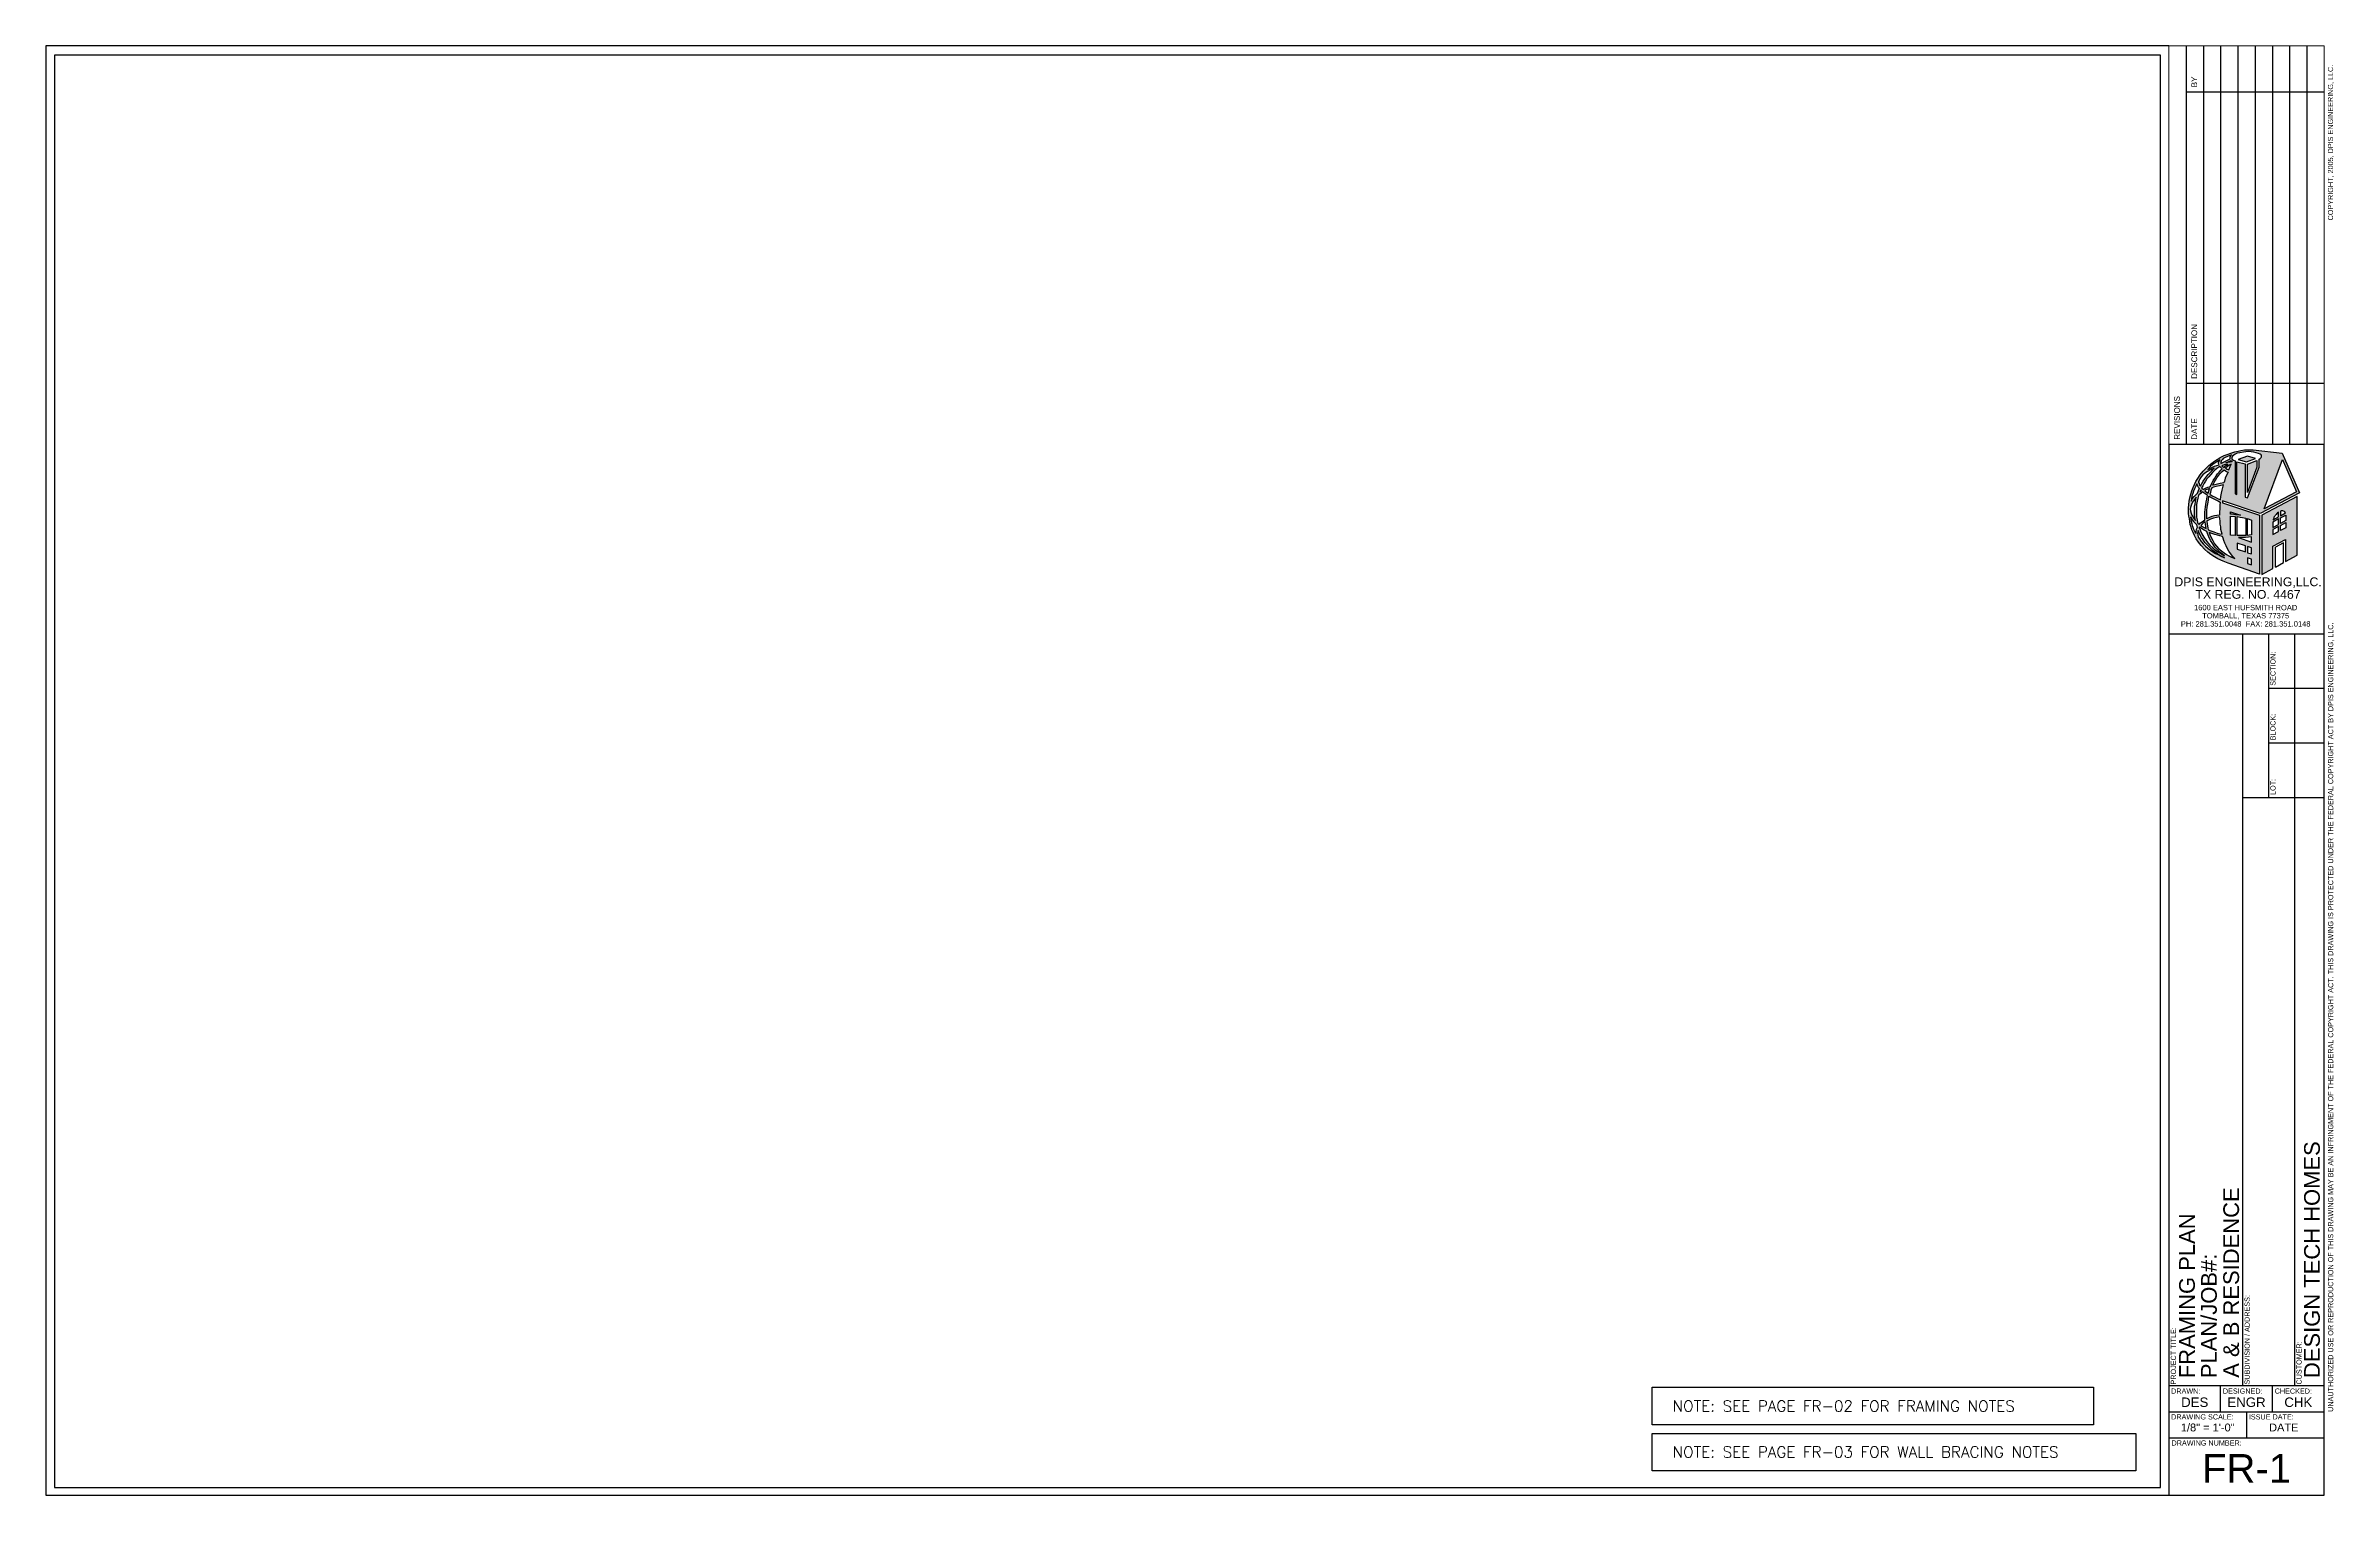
# Paper-space layout 'FR-1' of a CAD drawing. Header units: inches. Extents: x 0 to 16.6, y 0.1 to 10.6.
# The model-space entities are those that its viewports show. They can reach past a viewport. Long polylines and large blocks are cut down to what shows.
import ezdxf
from ezdxf.enums import TextEntityAlignment as Align

# ---------------------------------------------------------------- set-up
doc = ezdxf.new("R2010")
doc.units = ezdxf.units.IN
doc.header["$LTSCALE"] = 48
doc.header["$MEASUREMENT"] = 0
doc.linetypes.add('HIDDEN', pattern=[0.375, 0.25, -0.125])
doc.layers.get('Defpoints').update_dxf_attribs({"color": 251})
for name, color, linetype in [('Dim', 1, 'Continuous'), ('DPIS-ATTIC', 7, 'HIDDEN'), ('DPIS-BL', 9, 'Continuous'), ('DPIS-TEXT', 7, 'Continuous'), ('DPIS-TITLEBLOCK', 9, 'Continuous')]:
    doc.layers.add(name, color=color, linetype=linetype)
doc.styles.add('BORDERTXT', font='arial.ttf')
doc.styles.add('DPIS-BORDERTEXT', font='arial.ttf')
doc.styles.add('SIMPLEX', font='simplex.shx', dxfattribs={"oblique": 15, "height": 4})

# ---------------------------------------------------------------- blocks, each defined once
blk = doc.blocks.new('A$C7392161A')
at = {"layer": 'DPIS-TEXT'}
for points in [[(0, 0.604), (3.196, 0.604), (3.196, 0.333), (0, 0.333)], [(0, 0.27), (3.503, 0.27), (3.503, 0), (0, 0)]]:
    blk.add_lwpolyline(points, close=True, dxfattribs=at)
at = {"layer": 'DPIS-TEXT', "style": 'SIMPLEX'}
for s, p in [('NOTE: SEE PAGE FR-02 FOR FRAMING NOTES', (0.149, 0.404)), ('NOTE: SEE PAGE FR-03 FOR WALL BRACING NOTES', (0.149, 0.071))]:
    blk.add_text(s, height=0.08041, dxfattribs=at).set_placement(p, align=Align.BOTTOM_LEFT)
blk = doc.blocks.new('A$C48014A83')
at = {"layer": 'DPIS-TITLEBLOCK'}
h = blk.add_hatch(color=9, dxfattribs=at)
h.paths.add_polyline_path([(16.036, 7.111), (16.322, 7.262), (16.196, 7.55), (15.987, 7.573), (15.959, 7.573), (15.924, 7.572), (15.898, 7.568), (15.878, 7.564), (15.854, 7.558), (15.824, 7.549), (15.797, 7.54), (15.775, 7.531), (15.746, 7.517), (15.725, 7.504), (15.705, 7.49), (15.686, 7.477), (15.665, 7.46), (15.644, 7.437), (15.625, 7.418), (15.603, 7.392), (15.586, 7.366), (15.572, 7.344), (15.561, 7.322), (15.552, 7.301), (15.541, 7.277), (15.534, 7.252), (15.527, 7.225), (15.522, 7.201), (15.52, 7.175), (15.519, 7.152), (15.518, 7.132), (15.519, 7.112), (15.52, 7.093), (15.524, 7.073), (15.527, 7.053), (15.53, 7.032), (15.536, 7.013), (15.543, 6.994), (15.551, 6.974), (15.562, 6.952), (15.573, 6.928), (15.59, 6.904), (15.609, 6.881), (15.637, 6.852), (15.657, 6.832), (15.679, 6.815), (15.706, 6.797), (15.73, 6.783), (15.768, 6.766), (15.804, 6.753), (16.032, 6.673), (16.032, 7.099), (15.763, 7.189), (15.763, 7.203)])
h.paths.add_polyline_path([(15.929, 7.23), (15.929, 7.472), (15.869, 7.487), (15.869, 7.249), (15.855, 7.254), (15.855, 7.493), (15.844, 7.499), (15.837, 7.504), (15.832, 7.506), (15.832, 7.514), (15.832, 7.521), (15.836, 7.528), (15.846, 7.534), (15.856, 7.541), (15.871, 7.548), (15.89, 7.552), (15.915, 7.556), (15.933, 7.559), (15.954, 7.56), (15.972, 7.558), (15.99, 7.555), (16.008, 7.552), (16.025, 7.547), (16.037, 7.542), (16.044, 7.536), (16.047, 7.53), (16.047, 7.523), (16.044, 7.517), (16.037, 7.511), (16.029, 7.506), (16.029, 7.447), (15.945, 7.225)], flags=16)
h.paths.add_polyline_path([(15.944, 7.265), (15.944, 7.47), (16.013, 7.496), (16.013, 7.447)], flags=0)
h.paths.add_polyline_path([(15.894, 7.1), (15.859, 7.103), (15.835, 7.106), (15.822, 7.106), (15.822, 7.124)], flags=16)
h.paths.add_polyline_path([(15.891, 7.085), (15.909, 7.083), (15.922, 7.08), (15.932, 7.077), (15.932, 6.952), (15.908, 6.952), (15.887, 6.952), (15.871, 6.952), (15.871, 7.089)], flags=16)
h.paths.add_polyline_path([(15.857, 7.09), (15.857, 6.953), (15.822, 6.955), (15.823, 7.092)], flags=16)
h.paths.add_polyline_path([(15.946, 7.075), (15.975, 7.064), (15.975, 6.957), (15.957, 6.955), (15.946, 6.953)], flags=16)
h.paths.add_polyline_path([(15.75, 7.211), (15.728, 7.221), (15.711, 7.229), (15.69, 7.24), (15.672, 7.251), (15.676, 7.264), (15.68, 7.28), (15.686, 7.298), (15.699, 7.302), (15.717, 7.307), (15.742, 7.313), (15.771, 7.32), (15.766, 7.301), (15.761, 7.28), (15.756, 7.258), (15.753, 7.235)], flags=16)
h.paths.add_polyline_path([(15.746, 7.195), (15.745, 7.173), (15.744, 7.147), (15.743, 7.121), (15.743, 7.1), (15.723, 7.098), (15.706, 7.095), (15.687, 7.089), (15.669, 7.082), (15.651, 7.073), (15.65, 7.093), (15.65, 7.112), (15.651, 7.133), (15.653, 7.157), (15.657, 7.181), (15.662, 7.208), (15.666, 7.237), (15.686, 7.225), (15.702, 7.217), (15.72, 7.208), (15.736, 7.2)], flags=16)
h.paths.add_polyline_path([(16.198, 7.502), (16.3, 7.268), (16.066, 7.146)], flags=16)
h.paths.add_polyline_path([(15.774, 7.333), (15.748, 7.33), (15.727, 7.325), (15.708, 7.32), (15.693, 7.316), (15.704, 7.338), (15.714, 7.354), (15.723, 7.37), (15.734, 7.386), (15.747, 7.402), (15.761, 7.416), (15.775, 7.429), (15.786, 7.421), (15.793, 7.417), (15.804, 7.411), (15.793, 7.389), (15.784, 7.367), (15.778, 7.347)], flags=16)
h.paths.add_polyline_path([(15.743, 7.087), (15.744, 7.076), (15.746, 7.056), (15.748, 7.034), (15.751, 7.015), (15.753, 6.996), (15.757, 6.979), (15.761, 6.962), (15.745, 6.964), (15.726, 6.97), (15.702, 6.978), (15.679, 6.985), (15.66, 6.993), (15.657, 7.009), (15.653, 7.034), (15.65, 7.058), (15.658, 7.062), (15.676, 7.07), (15.699, 7.078), (15.721, 7.082)], flags=16)
h.paths.add_polyline_path([(15.811, 7.428), (15.797, 7.434), (15.786, 7.439), (15.798, 7.45), (15.813, 7.462), (15.827, 7.468), (15.819, 7.452)], flags=16)
h.paths.add_polyline_path([(15.671, 7.293), (15.665, 7.276), (15.66, 7.259), (15.649, 7.266), (15.636, 7.276), (15.644, 7.282), (15.657, 7.287)], flags=16)
h.paths.add_polyline_path([(15.677, 7.309), (15.669, 7.306), (15.657, 7.302), (15.645, 7.297), (15.635, 7.292), (15.624, 7.286), (15.613, 7.297), (15.621, 7.313), (15.631, 7.331), (15.64, 7.346), (15.651, 7.362), (15.664, 7.378), (15.677, 7.393), (15.692, 7.409), (15.709, 7.426), (15.724, 7.437), (15.744, 7.453), (15.751, 7.445), (15.762, 7.435), (15.754, 7.427), (15.741, 7.412), (15.729, 7.398), (15.719, 7.384), (15.708, 7.368), (15.697, 7.35), (15.687, 7.331)], flags=16)
h.paths.add_polyline_path([(15.656, 7.243), (15.653, 7.232), (15.65, 7.216), (15.646, 7.196), (15.643, 7.178), (15.64, 7.159), (15.638, 7.14), (15.636, 7.121), (15.636, 7.104), (15.636, 7.085), (15.637, 7.066), (15.626, 7.059), (15.616, 7.051), (15.605, 7.043), (15.595, 7.032), (15.584, 7.043), (15.581, 7.065), (15.577, 7.086), (15.575, 7.109), (15.575, 7.131), (15.576, 7.157), (15.577, 7.176), (15.581, 7.2), (15.586, 7.223), (15.59, 7.241), (15.593, 7.247), (15.61, 7.259), (15.622, 7.268), (15.632, 7.26), (15.643, 7.252)], flags=16)
h.paths.add_polyline_path([(15.775, 7.445), (15.76, 7.458), (15.777, 7.464), (15.803, 7.468), (15.787, 7.456)], flags=16)
h.paths.add_polyline_path([(15.93, 6.938), (15.953, 6.94), (15.975, 6.942), (15.975, 6.905), (15.88, 6.938), (15.902, 6.937)], flags=16)
h.paths.add_polyline_path([(15.939, 7.487), (15.877, 7.503), (15.944, 7.528), (16.004, 7.511)], flags=0)
h.paths.add_polyline_path([(15.834, 7.486), (15.788, 7.478), (15.827, 7.496)], flags=16)
h.paths.add_polyline_path([(15.612, 7.278), (15.599, 7.269), (15.606, 7.284)], flags=16)
h.paths.add_polyline_path([(15.765, 6.946), (15.768, 6.934), (15.774, 6.917), (15.781, 6.898), (15.79, 6.878), (15.799, 6.861), (15.81, 6.84), (15.822, 6.821), (15.838, 6.801), (15.853, 6.786), (15.83, 6.795), (15.809, 6.805), (15.792, 6.814), (15.775, 6.826), (15.756, 6.841), (15.736, 6.859), (15.72, 6.876), (15.707, 6.893), (15.694, 6.915), (15.681, 6.937), (15.672, 6.959), (15.667, 6.975), (15.688, 6.967), (15.708, 6.96), (15.727, 6.954), (15.745, 6.949)], flags=16)
h.paths.add_polyline_path([(15.739, 7.465), (15.722, 7.46), (15.705, 7.454), (15.688, 7.446), (15.658, 7.431), (15.678, 7.452), (15.696, 7.468), (15.709, 7.477), (15.723, 7.487), (15.746, 7.5), (15.74, 7.491), (15.738, 7.486), (15.736, 7.48), (15.736, 7.474)], flags=16)
h.paths.add_polyline_path([(15.686, 7.422), (15.672, 7.407), (15.661, 7.394), (15.65, 7.381), (15.637, 7.364), (15.624, 7.345), (15.614, 7.329), (15.604, 7.309), (15.597, 7.318), (15.594, 7.329), (15.59, 7.337), (15.59, 7.344), (15.594, 7.352), (15.601, 7.364), (15.61, 7.378), (15.622, 7.392), (15.635, 7.404), (15.655, 7.417), (15.677, 7.428), (15.704, 7.44)], flags=16)
h.paths.add_polyline_path([(15.752, 7.474), (15.751, 7.479), (15.752, 7.484), (15.755, 7.491), (15.757, 7.496), (15.764, 7.503), (15.77, 7.509), (15.784, 7.518), (15.8, 7.524), (15.83, 7.537), (15.825, 7.531), (15.821, 7.526), (15.819, 7.521), (15.819, 7.515), (15.819, 7.508)], flags=16)
h.paths.add_polyline_path([(15.638, 7.051), (15.64, 7.033), (15.643, 7.017), (15.645, 7.002), (15.636, 7.007), (15.621, 7.016), (15.606, 7.023), (15.614, 7.033), (15.624, 7.042)], flags=16)
h.paths.add_polyline_path([(15.871, 6.897), (15.931, 6.878), (15.931, 6.834), (15.871, 6.854)], flags=16)
h.paths.add_polyline_path([(15.597, 7.294), (15.593, 7.285), (15.588, 7.272), (15.582, 7.258), (15.57, 7.247), (15.558, 7.234), (15.548, 7.22), (15.536, 7.202), (15.539, 7.219), (15.543, 7.237), (15.549, 7.256), (15.555, 7.273), (15.562, 7.291), (15.57, 7.309), (15.579, 7.326), (15.582, 7.318), (15.586, 7.309), (15.59, 7.301)], flags=16)
h.paths.add_polyline_path([(15.574, 7.229), (15.572, 7.217), (15.568, 7.199), (15.565, 7.18), (15.562, 7.164), (15.561, 7.149), (15.561, 7.127), (15.562, 7.104), (15.564, 7.081), (15.568, 7.062), (15.558, 7.072), (15.551, 7.084), (15.541, 7.099), (15.536, 7.113), (15.532, 7.13), (15.53, 7.142), (15.533, 7.156), (15.54, 7.177), (15.548, 7.193), (15.558, 7.211)], flags=16)
h.paths.add_polyline_path([(15.946, 6.873), (15.975, 6.863), (15.975, 6.819), (15.946, 6.827)], flags=16)
h.paths.add_polyline_path([(15.651, 6.982), (15.655, 6.966), (15.665, 6.943), (15.677, 6.916), (15.693, 6.892), (15.709, 6.868), (15.73, 6.846), (15.752, 6.826), (15.779, 6.806), (15.751, 6.822), (15.73, 6.835), (15.71, 6.849), (15.693, 6.864), (15.673, 6.882), (15.661, 6.896), (15.645, 6.916), (15.629, 6.94), (15.615, 6.964), (15.604, 6.985), (15.599, 7.001), (15.596, 7.005), (15.596, 7.011), (15.598, 7.013), (15.603, 7.01), (15.611, 7.004), (15.631, 6.992)], flags=16)
h.paths.add_polyline_path([(15.576, 7.031), (15.581, 7.01), (15.574, 6.997), (15.571, 6.981), (15.57, 6.966), (15.564, 6.981), (15.557, 6.997), (15.55, 7.017), (15.545, 7.036), (15.54, 7.054), (15.537, 7.069), (15.534, 7.087), (15.544, 7.066), (15.555, 7.053), (15.563, 7.043)], flags=16)
h.paths.add_polyline_path([(15.588, 6.989), (15.601, 6.96), (15.613, 6.938), (15.625, 6.92), (15.637, 6.902), (15.655, 6.882), (15.675, 6.862), (15.694, 6.843), (15.72, 6.825), (15.741, 6.811), (15.779, 6.791), (15.747, 6.805), (15.73, 6.815), (15.713, 6.823), (15.695, 6.833), (15.676, 6.846), (15.66, 6.858), (15.642, 6.874), (15.626, 6.89), (15.61, 6.91), (15.597, 6.928), (15.589, 6.941), (15.585, 6.957), (15.584, 6.969), (15.586, 6.98)], flags=16)
h.paths.add_polyline_path([(15.946, 6.791), (15.975, 6.781), (15.975, 6.739), (15.946, 6.749)], flags=16)
h.paths.add_polyline_path([(16.129, 6.714), (16.129, 6.875), (16.221, 6.924), (16.221, 6.765), (16.304, 6.81), (16.304, 7.235), (16.048, 7.1), (16.048, 6.67)])
h.paths.add_polyline_path([(16.129, 6.996), (16.17, 7.018), (16.17, 6.981), (16.129, 6.959)], flags=16)
h.paths.add_polyline_path([(16.129, 7.01), (16.129, 7.05), (16.17, 7.072), (16.17, 7.032)], flags=16)
h.paths.add_polyline_path([(16.13, 7.066), (16.135, 7.078), (16.137, 7.084), (16.142, 7.092), (16.146, 7.098), (16.153, 7.105), (16.157, 7.111), (16.163, 7.117), (16.17, 7.121), (16.17, 7.088)], flags=16)
h.paths.add_polyline_path([(16.184, 7.026), (16.223, 7.047), (16.223, 7.009), (16.184, 6.988)], flags=16)
h.paths.add_polyline_path([(16.184, 7.04), (16.184, 7.08), (16.223, 7.1), (16.223, 7.062)], flags=16)
h.paths.add_polyline_path([(16.184, 7.096), (16.184, 7.128), (16.185, 7.129), (16.189, 7.13), (16.193, 7.13), (16.197, 7.13), (16.202, 7.13), (16.207, 7.128), (16.213, 7.126), (16.216, 7.123), (16.221, 7.116)], flags=16)
at = {"layer": 'DPIS-BL'}
for p, q in [((16.1, 5.052), (16.1, 6.238)), ((15.75, 0.604), (15.75, 0.792)), ((16.125, 0.604), (16.125, 0.792)), ((15.937, 0.604), (15.937, 0.417))]:
    blk.add_line(p, q, dxfattribs=at)
for p in [(15.75, 0.604), (16.125, 0.604)]:
    blk.add_point(p, dxfattribs=at)
at = {"layer": 'DPIS-TITLEBLOCK', "color": 7}
blk.add_line((15.375, 7.614), (15.375, 0), dxfattribs=at)
at = {"layer": 'DPIS-TITLEBLOCK', "color": 9}
for p, q in [((15.644, 7.437), (15.665, 7.46)), ((15.665, 7.46), (15.686, 7.477)), ((15.696, 7.468), (15.678, 7.452)), ((15.686, 7.477), (15.705, 7.49)), ((15.709, 7.477), (15.696, 7.468)), ((15.705, 7.49), (15.725, 7.504)), ((15.705, 7.454), (15.722, 7.46)), ((15.723, 7.487), (15.709, 7.477)), ((15.722, 7.46), (15.739, 7.465)), ((15.746, 7.5), (15.723, 7.487)), ((15.725, 7.504), (15.746, 7.517)), ((15.736, 7.48), (15.738, 7.486)), ((15.736, 7.474), (15.736, 7.48)), ((15.739, 7.465), (15.736, 7.474)), ((15.738, 7.486), (15.74, 7.491)), ((15.74, 7.491), (15.746, 7.5)), ((15.746, 7.517), (15.775, 7.531)), ((15.752, 7.484), (15.751, 7.479)), ((15.751, 7.479), (15.752, 7.474)), ((15.752, 7.474), (15.819, 7.508)), ((15.755, 7.491), (15.752, 7.484)), ((15.757, 7.496), (15.755, 7.491)), ((15.764, 7.503), (15.757, 7.496)), ((15.777, 7.464), (15.76, 7.458)), ((15.76, 7.458), (15.775, 7.445)), ((15.77, 7.509), (15.764, 7.503)), ((15.784, 7.518), (15.77, 7.509)), ((15.775, 7.531), (15.797, 7.54)), ((15.803, 7.468), (15.777, 7.464)), ((15.8, 7.524), (15.784, 7.518)), ((15.787, 7.456), (15.803, 7.468)), ((15.788, 7.478), (15.827, 7.496)), ((15.834, 7.486), (15.788, 7.478)), ((15.797, 7.54), (15.824, 7.549)), ((15.813, 7.462), (15.798, 7.45)), ((15.83, 7.537), (15.8, 7.524)), ((15.827, 7.468), (15.813, 7.462)), ((15.819, 7.521), (15.821, 7.526)), ((15.819, 7.515), (15.819, 7.521)), ((15.819, 7.508), (15.819, 7.515)), ((15.819, 7.452), (15.827, 7.468)), ((15.821, 7.526), (15.825, 7.531)), ((15.824, 7.549), (15.854, 7.558)), ((15.825, 7.531), (15.83, 7.537)), ((15.827, 7.496), (15.834, 7.486)), ((15.836, 7.528), (15.832, 7.521)), ((15.832, 7.521), (15.832, 7.514)), ((15.832, 7.514), (15.832, 7.506)), ((15.832, 7.506), (15.837, 7.504)), ((15.846, 7.534), (15.836, 7.528)), ((15.837, 7.504), (15.844, 7.499)), ((15.844, 7.499), (15.855, 7.493)), ((15.856, 7.541), (15.846, 7.534)), ((15.854, 7.558), (15.878, 7.564)), ((15.855, 7.493), (15.855, 7.254)), ((15.871, 7.548), (15.856, 7.541)), ((15.869, 7.249), (15.869, 7.487)), ((15.869, 7.487), (15.929, 7.472)), ((15.89, 7.552), (15.871, 7.548)), ((15.944, 7.528), (15.877, 7.503)), ((15.877, 7.503), (15.939, 7.487)), ((15.878, 7.564), (15.898, 7.568)), ((15.915, 7.556), (15.89, 7.552)), ((15.898, 7.568), (15.924, 7.572)), ((15.933, 7.559), (15.915, 7.556)), ((15.924, 7.572), (15.959, 7.573)), ((15.929, 7.472), (15.929, 7.23)), ((15.954, 7.56), (15.933, 7.559)), ((15.939, 7.487), (16.004, 7.511)), ((16.004, 7.511), (15.944, 7.528)), ((15.944, 7.47), (16.013, 7.496)), ((15.944, 7.265), (15.944, 7.47)), ((15.972, 7.558), (15.954, 7.56)), ((15.959, 7.573), (15.987, 7.573)), ((15.99, 7.555), (15.972, 7.558)), ((15.987, 7.573), (16.196, 7.55)), ((16.008, 7.552), (15.99, 7.555)), ((16.025, 7.547), (16.008, 7.552)), ((16.013, 7.496), (16.013, 7.447)), ((16.037, 7.542), (16.025, 7.547)), ((16.029, 7.506), (16.037, 7.511)), ((16.029, 7.447), (16.029, 7.506)), ((16.044, 7.536), (16.037, 7.542)), ((16.037, 7.511), (16.044, 7.517)), ((16.047, 7.53), (16.044, 7.536)), ((16.044, 7.517), (16.047, 7.523)), ((16.047, 7.523), (16.047, 7.53)), ((16.066, 7.146), (16.198, 7.502)), ((16.196, 7.55), (16.322, 7.262)), ((16.198, 7.502), (16.3, 7.268)), ((15.541, 7.277), (15.552, 7.301)), ((15.552, 7.301), (15.561, 7.322)), ((15.561, 7.322), (15.572, 7.344)), ((15.57, 7.309), (15.562, 7.291)), ((15.579, 7.326), (15.57, 7.309)), ((15.572, 7.344), (15.586, 7.366)), ((15.582, 7.318), (15.579, 7.326)), ((15.586, 7.309), (15.582, 7.318)), ((15.586, 7.366), (15.603, 7.392)), ((15.59, 7.301), (15.586, 7.309)), ((15.594, 7.352), (15.59, 7.344)), ((15.59, 7.344), (15.59, 7.337)), ((15.59, 7.337), (15.594, 7.329)), ((15.597, 7.294), (15.59, 7.301)), ((15.593, 7.285), (15.597, 7.294)), ((15.601, 7.364), (15.594, 7.352)), ((15.594, 7.329), (15.597, 7.318)), ((15.597, 7.318), (15.604, 7.309)), ((15.61, 7.378), (15.601, 7.364)), ((15.603, 7.392), (15.625, 7.418)), ((15.604, 7.309), (15.614, 7.329)), ((15.622, 7.392), (15.61, 7.378)), ((15.621, 7.313), (15.613, 7.297)), ((15.613, 7.297), (15.624, 7.286)), ((15.614, 7.329), (15.624, 7.345)), ((15.631, 7.331), (15.621, 7.313)), ((15.635, 7.404), (15.622, 7.392)), ((15.624, 7.345), (15.637, 7.364)), ((15.625, 7.418), (15.644, 7.437)), ((15.64, 7.346), (15.631, 7.331)), ((15.655, 7.417), (15.635, 7.404)), ((15.635, 7.292), (15.645, 7.297)), ((15.637, 7.364), (15.65, 7.381)), ((15.651, 7.362), (15.64, 7.346)), ((15.645, 7.297), (15.657, 7.302)), ((15.65, 7.381), (15.661, 7.394)), ((15.664, 7.378), (15.651, 7.362)), ((15.677, 7.428), (15.655, 7.417)), ((15.657, 7.302), (15.669, 7.306)), ((15.671, 7.293), (15.657, 7.287)), ((15.678, 7.452), (15.658, 7.431)), ((15.658, 7.431), (15.688, 7.446)), ((15.661, 7.394), (15.672, 7.407)), ((15.677, 7.393), (15.664, 7.378)), ((15.665, 7.276), (15.671, 7.293)), ((15.669, 7.306), (15.677, 7.309)), ((15.672, 7.407), (15.686, 7.422)), ((15.704, 7.44), (15.677, 7.428)), ((15.692, 7.409), (15.677, 7.393)), ((15.677, 7.309), (15.687, 7.331)), ((15.686, 7.298), (15.68, 7.28)), ((15.686, 7.422), (15.704, 7.44)), ((15.699, 7.302), (15.686, 7.298)), ((15.687, 7.331), (15.697, 7.35)), ((15.688, 7.446), (15.705, 7.454)), ((15.709, 7.426), (15.692, 7.409)), ((15.693, 7.316), (15.704, 7.338)), ((15.708, 7.32), (15.693, 7.316)), ((15.697, 7.35), (15.708, 7.368)), ((15.717, 7.307), (15.699, 7.302)), ((15.704, 7.338), (15.714, 7.354)), ((15.708, 7.368), (15.719, 7.384)), ((15.727, 7.325), (15.708, 7.32)), ((15.724, 7.437), (15.709, 7.426)), ((15.714, 7.354), (15.723, 7.37)), ((15.742, 7.313), (15.717, 7.307)), ((15.719, 7.384), (15.729, 7.398)), ((15.723, 7.37), (15.734, 7.386)), ((15.744, 7.453), (15.724, 7.437)), ((15.748, 7.33), (15.727, 7.325)), ((15.729, 7.398), (15.741, 7.412)), ((15.734, 7.386), (15.747, 7.402)), ((15.741, 7.412), (15.754, 7.427)), ((15.771, 7.32), (15.742, 7.313)), ((15.751, 7.445), (15.744, 7.453)), ((15.747, 7.402), (15.761, 7.416)), ((15.774, 7.333), (15.748, 7.33)), ((15.762, 7.435), (15.751, 7.445)), ((15.754, 7.427), (15.762, 7.435)), ((15.761, 7.416), (15.775, 7.429)), ((15.761, 7.28), (15.766, 7.301)), ((15.766, 7.301), (15.771, 7.32)), ((15.778, 7.347), (15.774, 7.333)), ((15.775, 7.445), (15.787, 7.456)), ((15.775, 7.429), (15.786, 7.421)), ((15.784, 7.367), (15.778, 7.347)), ((15.793, 7.389), (15.784, 7.367)), ((15.798, 7.45), (15.786, 7.439)), ((15.786, 7.439), (15.797, 7.434)), ((15.786, 7.421), (15.793, 7.417)), ((15.793, 7.417), (15.804, 7.411)), ((15.804, 7.411), (15.793, 7.389)), ((15.797, 7.434), (15.811, 7.428)), ((15.811, 7.428), (15.819, 7.452)), ((16.013, 7.447), (15.944, 7.265)), ((15.945, 7.225), (16.029, 7.447)), ((15.518, 7.132), (15.519, 7.152)), ((15.519, 7.112), (15.518, 7.132)), ((15.519, 7.152), (15.52, 7.175)), ((15.52, 7.175), (15.522, 7.201)), ((15.522, 7.201), (15.527, 7.225)), ((15.527, 7.225), (15.534, 7.252)), ((15.533, 7.156), (15.53, 7.142)), ((15.53, 7.142), (15.532, 7.13)), ((15.532, 7.13), (15.536, 7.113)), ((15.54, 7.177), (15.533, 7.156)), ((15.534, 7.252), (15.541, 7.277)), ((15.536, 7.202), (15.548, 7.22)), ((15.539, 7.219), (15.536, 7.202)), ((15.543, 7.237), (15.539, 7.219)), ((15.548, 7.193), (15.54, 7.177)), ((15.549, 7.256), (15.543, 7.237)), ((15.548, 7.22), (15.558, 7.234)), ((15.558, 7.211), (15.548, 7.193)), ((15.555, 7.273), (15.549, 7.256)), ((15.562, 7.291), (15.555, 7.273)), ((15.558, 7.234), (15.57, 7.247)), ((15.574, 7.229), (15.558, 7.211)), ((15.561, 7.149), (15.562, 7.164)), ((15.561, 7.127), (15.561, 7.149)), ((15.562, 7.104), (15.561, 7.127)), ((15.562, 7.164), (15.565, 7.18)), ((15.565, 7.18), (15.568, 7.199)), ((15.568, 7.199), (15.572, 7.217)), ((15.57, 7.247), (15.582, 7.258)), ((15.572, 7.217), (15.574, 7.229)), ((15.576, 7.157), (15.575, 7.131)), ((15.575, 7.131), (15.575, 7.109)), ((15.577, 7.176), (15.576, 7.157)), ((15.581, 7.2), (15.577, 7.176)), ((15.586, 7.223), (15.581, 7.2)), ((15.582, 7.258), (15.588, 7.272)), ((15.59, 7.241), (15.586, 7.223)), ((15.588, 7.272), (15.593, 7.285)), ((15.593, 7.247), (15.59, 7.241)), ((15.61, 7.259), (15.593, 7.247)), ((15.606, 7.284), (15.599, 7.269)), ((15.599, 7.269), (15.612, 7.278)), ((15.612, 7.278), (15.606, 7.284)), ((15.622, 7.268), (15.61, 7.259)), ((15.632, 7.26), (15.622, 7.268)), ((15.624, 7.286), (15.635, 7.292)), ((15.643, 7.252), (15.632, 7.26)), ((15.644, 7.282), (15.636, 7.276)), ((15.636, 7.276), (15.649, 7.266)), ((15.636, 7.121), (15.638, 7.14)), ((15.638, 7.14), (15.64, 7.159)), ((15.64, 7.159), (15.643, 7.178)), ((15.656, 7.243), (15.643, 7.252)), ((15.643, 7.178), (15.646, 7.196)), ((15.657, 7.287), (15.644, 7.282)), ((15.646, 7.196), (15.65, 7.216)), ((15.649, 7.266), (15.66, 7.259)), ((15.65, 7.216), (15.653, 7.232)), ((15.65, 7.112), (15.651, 7.133)), ((15.651, 7.133), (15.653, 7.157)), ((15.653, 7.232), (15.656, 7.243)), ((15.653, 7.157), (15.657, 7.181)), ((15.657, 7.181), (15.662, 7.208)), ((15.66, 7.259), (15.665, 7.276)), ((15.662, 7.208), (15.666, 7.237)), ((15.666, 7.237), (15.686, 7.225)), ((15.676, 7.264), (15.672, 7.251)), ((15.672, 7.251), (15.69, 7.24)), ((15.68, 7.28), (15.676, 7.264)), ((15.686, 7.225), (15.702, 7.217)), ((15.69, 7.24), (15.711, 7.229)), ((15.702, 7.217), (15.72, 7.208)), ((15.711, 7.229), (15.728, 7.221)), ((15.72, 7.208), (15.736, 7.2)), ((15.728, 7.221), (15.75, 7.211)), ((15.736, 7.2), (15.746, 7.195)), ((15.744, 7.147), (15.743, 7.121)), ((15.745, 7.173), (15.744, 7.147)), ((15.746, 7.195), (15.745, 7.173)), ((15.75, 7.211), (15.753, 7.235)), ((15.753, 7.235), (15.756, 7.258)), ((15.756, 7.258), (15.761, 7.28)), ((15.763, 7.203), (15.763, 7.189)), ((16.036, 7.111), (15.763, 7.203)), ((15.763, 7.189), (16.032, 7.099)), ((15.855, 7.254), (15.869, 7.249)), ((15.929, 7.23), (15.945, 7.225)), ((16.322, 7.262), (16.036, 7.111)), ((16.304, 7.235), (16.048, 7.1)), ((16.3, 7.268), (16.066, 7.146)), ((16.304, 6.81), (16.304, 7.235)), ((15.52, 7.093), (15.519, 7.112)), ((15.524, 7.073), (15.52, 7.093)), ((15.527, 7.053), (15.524, 7.073)), ((15.53, 7.032), (15.527, 7.053)), ((15.536, 7.013), (15.53, 7.032)), ((15.537, 7.069), (15.534, 7.087)), ((15.534, 7.087), (15.544, 7.066)), ((15.536, 7.113), (15.541, 7.099)), ((15.543, 6.994), (15.536, 7.013)), ((15.54, 7.054), (15.537, 7.069)), ((15.545, 7.036), (15.54, 7.054)), ((15.541, 7.099), (15.551, 7.084)), ((15.551, 6.974), (15.543, 6.994)), ((15.544, 7.066), (15.555, 7.053)), ((15.55, 7.017), (15.545, 7.036)), ((15.557, 6.997), (15.55, 7.017)), ((15.551, 7.084), (15.558, 7.072)), ((15.562, 6.952), (15.551, 6.974)), ((15.555, 7.053), (15.563, 7.043)), ((15.564, 6.981), (15.557, 6.997)), ((15.558, 7.072), (15.568, 7.062)), ((15.564, 7.081), (15.562, 7.104)), ((15.563, 7.043), (15.576, 7.031)), ((15.568, 7.062), (15.564, 7.081)), ((15.57, 6.966), (15.564, 6.981)), ((15.571, 6.981), (15.57, 6.966)), ((15.574, 6.997), (15.571, 6.981)), ((15.581, 7.01), (15.574, 6.997)), ((15.575, 7.109), (15.577, 7.086)), ((15.576, 7.031), (15.581, 7.01)), ((15.577, 7.086), (15.581, 7.065)), ((15.581, 7.065), (15.584, 7.043)), ((15.584, 7.043), (15.595, 7.032)), ((15.586, 6.98), (15.584, 6.969)), ((15.584, 6.969), (15.585, 6.957)), ((15.588, 6.989), (15.586, 6.98)), ((15.601, 6.96), (15.588, 6.989)), ((15.595, 7.032), (15.605, 7.043)), ((15.598, 7.013), (15.596, 7.011)), ((15.596, 7.011), (15.596, 7.005)), ((15.596, 7.005), (15.599, 7.001)), ((15.603, 7.01), (15.598, 7.013)), ((15.599, 7.001), (15.604, 6.985)), ((15.611, 7.004), (15.603, 7.01)), ((15.604, 6.985), (15.615, 6.964)), ((15.605, 7.043), (15.616, 7.051)), ((15.614, 7.033), (15.606, 7.023)), ((15.606, 7.023), (15.621, 7.016)), ((15.631, 6.992), (15.611, 7.004)), ((15.624, 7.042), (15.614, 7.033)), ((15.615, 6.964), (15.629, 6.94)), ((15.616, 7.051), (15.626, 7.059)), ((15.621, 7.016), (15.636, 7.007)), ((15.638, 7.051), (15.624, 7.042)), ((15.626, 7.059), (15.637, 7.066)), ((15.651, 6.982), (15.631, 6.992)), ((15.636, 7.104), (15.636, 7.121)), ((15.636, 7.085), (15.636, 7.104)), ((15.637, 7.066), (15.636, 7.085)), ((15.636, 7.007), (15.645, 7.002)), ((15.64, 7.033), (15.638, 7.051)), ((15.643, 7.017), (15.64, 7.033)), ((15.645, 7.002), (15.643, 7.017)), ((15.65, 7.093), (15.65, 7.112)), ((15.651, 7.073), (15.65, 7.093)), ((15.658, 7.062), (15.65, 7.058)), ((15.65, 7.058), (15.653, 7.034)), ((15.669, 7.082), (15.651, 7.073)), ((15.655, 6.966), (15.651, 6.982)), ((15.653, 7.034), (15.657, 7.009)), ((15.665, 6.943), (15.655, 6.966)), ((15.657, 7.009), (15.66, 6.993)), ((15.676, 7.07), (15.658, 7.062)), ((15.66, 6.993), (15.679, 6.985)), ((15.688, 6.967), (15.667, 6.975)), ((15.667, 6.975), (15.672, 6.959)), ((15.687, 7.089), (15.669, 7.082)), ((15.699, 7.078), (15.676, 7.07)), ((15.679, 6.985), (15.702, 6.978)), ((15.706, 7.095), (15.687, 7.089)), ((15.708, 6.96), (15.688, 6.967)), ((15.721, 7.082), (15.699, 7.078)), ((15.702, 6.978), (15.726, 6.97)), ((15.723, 7.098), (15.706, 7.095)), ((15.743, 7.087), (15.721, 7.082)), ((15.743, 7.1), (15.723, 7.098)), ((15.726, 6.97), (15.745, 6.964)), ((15.743, 7.121), (15.743, 7.1)), ((15.744, 7.076), (15.743, 7.087)), ((15.746, 7.056), (15.744, 7.076)), ((15.745, 6.964), (15.761, 6.962)), ((15.748, 7.034), (15.746, 7.056)), ((15.751, 7.015), (15.748, 7.034)), ((15.753, 6.996), (15.751, 7.015)), ((15.757, 6.979), (15.753, 6.996)), ((15.761, 6.962), (15.757, 6.979)), ((15.822, 7.124), (15.894, 7.1)), ((15.822, 7.106), (15.822, 7.124)), ((15.835, 7.106), (15.822, 7.106)), ((15.822, 6.955), (15.823, 7.092)), ((15.823, 7.092), (15.857, 7.09)), ((15.859, 7.103), (15.835, 7.106)), ((15.857, 7.09), (15.857, 6.953)), ((15.894, 7.1), (15.859, 7.103)), ((15.871, 7.089), (15.891, 7.085)), ((15.871, 6.952), (15.871, 7.089)), ((15.891, 7.085), (15.909, 7.083)), ((15.909, 7.083), (15.922, 7.08)), ((15.922, 7.08), (15.932, 7.077)), ((15.932, 7.077), (15.932, 6.952)), ((15.946, 7.075), (15.975, 7.064)), ((15.946, 6.953), (15.946, 7.075)), ((15.975, 7.064), (15.975, 6.957)), ((16.032, 7.099), (16.032, 6.673)), ((16.048, 7.1), (16.048, 6.67)), ((16.129, 6.996), (16.129, 6.996)), ((15.573, 6.928), (15.562, 6.952)), ((15.59, 6.904), (15.573, 6.928)), ((15.585, 6.957), (15.589, 6.941)), ((15.589, 6.941), (15.597, 6.928)), ((15.609, 6.881), (15.59, 6.904)), ((15.597, 6.928), (15.61, 6.91)), ((15.613, 6.938), (15.601, 6.96)), ((15.637, 6.852), (15.609, 6.881)), ((15.61, 6.91), (15.626, 6.89)), ((15.625, 6.92), (15.613, 6.938)), ((15.637, 6.902), (15.625, 6.92)), ((15.626, 6.89), (15.642, 6.874)), ((15.629, 6.94), (15.645, 6.916)), ((15.655, 6.882), (15.637, 6.902)), ((15.657, 6.832), (15.637, 6.852)), ((15.642, 6.874), (15.66, 6.858)), ((15.645, 6.916), (15.661, 6.896)), ((15.675, 6.862), (15.655, 6.882)), ((15.679, 6.815), (15.657, 6.832)), ((15.66, 6.858), (15.676, 6.846)), ((15.661, 6.896), (15.673, 6.882)), ((15.677, 6.916), (15.665, 6.943)), ((15.672, 6.959), (15.681, 6.937)), ((15.673, 6.882), (15.693, 6.864)), ((15.694, 6.843), (15.675, 6.862)), ((15.676, 6.846), (15.695, 6.833)), ((15.693, 6.892), (15.677, 6.916)), ((15.706, 6.797), (15.679, 6.815)), ((15.681, 6.937), (15.694, 6.915)), ((15.709, 6.868), (15.693, 6.892)), ((15.693, 6.864), (15.71, 6.849)), ((15.694, 6.915), (15.707, 6.893)), ((15.72, 6.825), (15.694, 6.843)), ((15.695, 6.833), (15.713, 6.823)), ((15.73, 6.783), (15.706, 6.797)), ((15.707, 6.893), (15.72, 6.876)), ((15.727, 6.954), (15.708, 6.96)), ((15.73, 6.846), (15.709, 6.868)), ((15.71, 6.849), (15.73, 6.835)), ((15.713, 6.823), (15.73, 6.815)), ((15.72, 6.876), (15.736, 6.859)), ((15.741, 6.811), (15.72, 6.825)), ((15.745, 6.949), (15.727, 6.954)), ((15.752, 6.826), (15.73, 6.846)), ((15.73, 6.835), (15.751, 6.822)), ((15.73, 6.815), (15.747, 6.805)), ((15.736, 6.859), (15.756, 6.841)), ((15.779, 6.791), (15.741, 6.811)), ((15.765, 6.946), (15.745, 6.949)), ((15.747, 6.805), (15.779, 6.791)), ((15.751, 6.822), (15.779, 6.806)), ((15.779, 6.806), (15.752, 6.826)), ((15.756, 6.841), (15.775, 6.826)), ((15.768, 6.934), (15.765, 6.946)), ((15.774, 6.917), (15.768, 6.934)), ((15.781, 6.898), (15.774, 6.917)), ((15.775, 6.826), (15.792, 6.814)), ((15.79, 6.878), (15.781, 6.898)), ((15.799, 6.861), (15.79, 6.878)), ((15.792, 6.814), (15.809, 6.805)), ((15.81, 6.84), (15.799, 6.861)), ((15.809, 6.805), (15.83, 6.795)), ((15.822, 6.821), (15.81, 6.84)), ((15.857, 6.953), (15.822, 6.955)), ((15.838, 6.801), (15.822, 6.821)), ((15.83, 6.795), (15.853, 6.786)), ((15.853, 6.786), (15.838, 6.801)), ((15.887, 6.952), (15.871, 6.952)), ((15.871, 6.897), (15.871, 6.854)), ((15.931, 6.878), (15.871, 6.897)), ((15.871, 6.854), (15.931, 6.834)), ((15.902, 6.937), (15.88, 6.938)), ((15.88, 6.938), (15.975, 6.905)), ((15.908, 6.952), (15.887, 6.952)), ((15.93, 6.938), (15.902, 6.937)), ((15.932, 6.952), (15.908, 6.952)), ((15.953, 6.94), (15.93, 6.938)), ((15.931, 6.834), (15.931, 6.878)), ((15.957, 6.955), (15.946, 6.953)), ((15.946, 6.873), (15.946, 6.827)), ((15.975, 6.863), (15.946, 6.873)), ((15.946, 6.827), (15.975, 6.819)), ((15.975, 6.942), (15.953, 6.94)), ((15.975, 6.957), (15.957, 6.955)), ((15.975, 6.905), (15.975, 6.942)), ((15.975, 6.819), (15.975, 6.863)), ((16.129, 6.875), (16.221, 6.924)), ((16.129, 6.714), (16.129, 6.875)), ((16.207, 6.899), (16.148, 6.868)), ((16.148, 6.722), (16.148, 6.868)), ((16.207, 6.756), (16.207, 6.899)), ((16.221, 6.924), (16.221, 6.765)), ((16.221, 6.765), (16.304, 6.81)), ((15.768, 6.766), (15.73, 6.783)), ((15.804, 6.753), (15.768, 6.766)), ((16.032, 6.673), (15.804, 6.753)), ((15.946, 6.791), (15.946, 6.749)), ((15.975, 6.781), (15.946, 6.791)), ((15.946, 6.749), (15.975, 6.739)), ((15.975, 6.739), (15.975, 6.781)), ((16.048, 6.67), (16.129, 6.714)), ((16.148, 6.722), (16.207, 6.756)), ((16.5, 6.238), (15.375, 6.238)), ((15.912, 0.792), (15.912, 6.238)), ((16.288, 0.792), (16.288, 6.238)), ((16.5, 5.844), (16.1, 5.844)), ((16.5, 5.448), (16.1, 5.448)), ((16.5, 5.052), (15.912, 5.052)), ((16.5, 0.792), (15.375, 0.792)), ((15.375, 0.604), (16.5, 0.604)), ((15.375, 0.417), (16.5, 0.417))]:
    blk.add_line(p, q, dxfattribs=at)
at = {"layer": 'DPIS-TITLEBLOCK', "color": 7}
blk.add_lwpolyline([(15.375, 10.5), (0, 10.5), (0, 0), (16.5, 0), (16.5, 7.614)], dxfattribs=at)
at = {"layer": 'DPIS-TITLEBLOCK', "color": 9}
for points in [[(16.213, 7.126), (16.207, 7.128), (16.202, 7.13), (16.197, 7.13), (16.193, 7.13), (16.189, 7.13), (16.185, 7.129), (16.184, 7.128), (16.184, 7.096), (16.221, 7.116), (16.216, 7.123)], [(16.17, 7.072), (16.129, 7.05), (16.129, 7.01), (16.17, 7.032)], [(16.129, 6.996), (16.129, 6.959), (16.17, 6.981), (16.17, 7.018)], [(16.163, 7.117), (16.157, 7.111), (16.153, 7.105), (16.146, 7.098), (16.142, 7.092), (16.137, 7.084), (16.135, 7.078), (16.13, 7.066), (16.17, 7.088), (16.17, 7.121), (16.169, 7.121)], [(16.223, 7.062), (16.184, 7.04), (16.184, 7.08), (16.223, 7.1)], [(16.184, 7.026), (16.223, 7.047), (16.223, 7.009), (16.184, 6.988)]]:
    blk.add_lwpolyline(points, close=True, dxfattribs=at)
at = {"layer": 'DPIS-TEXT', "style": 'BORDERTXT'}
for tag, p in [('00', (16.212, 6.041)), ('X', (16.424, 6.041)), ('00', (16.212, 5.646)), ('X', (16.424, 5.646)), ('00', (16.212, 5.25)), ('X', (16.424, 5.25))]:
    blk.add_attdef(tag, text='', height=0.0902, rotation=90, dxfattribs=at).set_placement(p, align=Align.MIDDLE_CENTER)
for tag, height, p in [("CUSTOMER'S NAME", 0.114, (16.503, 0.849)), ('OPTIONAL LINE', 0.114, (15.917, 0.851)), ('ELEVATION', 0.114, (15.756, 0.848)), ('SUBDIVISION', 0.0902, (16.115, 0.858)), ('ADDRESS', 0.0902, (16.259, 0.858)), ('PLAN ', 0.114, (15.598, 0.848))]:
    blk.add_attdef(tag, text='', height=height, rotation=90, dxfattribs=at).set_placement(p, align=Align.BOTTOM_LEFT)
for tag, height, p in [('DES', 0.0686, (15.562, 0.674)), ('ENG', 0.0686, (15.937, 0.674)), ('CHK', 0.0686, (16.312, 0.674)), ('1/8" = 1\'-0"', 0.0572, (15.657, 0.491)), ('06/16/2005', 0.0572, (16.208, 0.491))]:
    blk.add_attdef(tag, text='', height=height, dxfattribs=at).set_placement(p, align=Align.MIDDLE_CENTER)
blk.add_attdef('FR-1', text='', height=0.208, dxfattribs=at).set_placement((15.929, 0.028), align=Align.BOTTOM_CENTER)
at = {"layer": 'DPIS-TITLEBLOCK', "color": 9, "style": 'BORDERTXT'}
for s, height, p in [('COPYRIGHT, 2005, DPIS ENGINEERING, LLC.', 0.03744, (16.565, 9.235)), ('SECTION:', 0.0374, (16.148, 5.864)), ('BLOCK:', 0.0374, (16.148, 5.469)), ('LOT:', 0.0374, (16.148, 5.073)), ('SUBDIVISION / ADDRESS:', 0.03744, (15.961, 0.802)), ('PROJECT TITLE:', 0.03744, (15.427, 0.802)), ('CUSTOMER:', 0.0374, (16.337, 0.802))]:
    blk.add_text(s, height=height, rotation=90, dxfattribs=at).set_placement(p)
at = {"layer": 'DPIS-TITLEBLOCK', "color": 7}
for s, height, style, p in [('DPIS ENGINEERING,LLC.', 0.06367, 'DPIS-BORDERTEXT', (15.949, 6.566)), ('TX REG. NO. 4467', 0.06367, 'DPIS-BORDERTEXT', (15.949, 6.475)), ('PH: 281.351.0048  FAX: 281.351.0148', 0.039, 'BORDERTXT', (15.932, 6.281)), ('1600 EAST HUFSMITH ROAD', 0.039, 'BORDERTXT', (15.932, 6.399)), ('TOMBALL, TEXAS 77375', 0.039, 'BORDERTXT', (15.932, 6.34))]:
    blk.add_text(s, height=height, dxfattribs=dict(at, style=style)).set_placement(p, align=Align.BOTTOM_CENTER)
at = {"layer": 'DPIS-TITLEBLOCK', "color": 9, "style": 'BORDERTXT'}
blk.add_text('UNAUTHORIZED USE OR REPRODUCTION OF THIS DRAWING MAY BE AN INFRINGMENT OF THE FEDERAL COPYRIGHT ACT. THIS DRAWING IS PROTECTED UNDER THE FEDERAL COPYRIGHT ACT BY DPIS ENGINEERING, LLC.', height=0.037441, rotation=90, dxfattribs=at).set_placement((16.566, 3.463), align=Align.CENTER)
for s, height, p in [('DRAWN:', 0.0374, (15.392, 0.736)), ('DESIGNED:', 0.0374, (15.767, 0.736)), ('CHECKED:', 0.0374, (16.142, 0.736)), ('DRAWING SCALE:', 0.03744, (15.392, 0.549)), ('ISSUE DATE:', 0.03744, (15.955, 0.549)), ('DRAWING NUMBER:', 0.03744, (15.395, 0.36))]:
    blk.add_text(s, height=height, dxfattribs=at).set_placement(p)
blk = doc.blocks.new('A$C0A6C5EFB')
at = {"layer": 'DPIS-TITLEBLOCK', "color": 7}
for p, q in [((-1.125, 2.886), (0, 2.886)), ((-1.125, 2.886), (-1.125, 0)), ((0, 2.886), (0, 0))]:
    blk.add_line(p, q, dxfattribs=at)
at = {"layer": 'DPIS-TITLEBLOCK', "color": 9}
for p, q in [((-1, 2.886), (-1, 0)), ((-0.875, 2.886), (-0.875, 0)), ((-0.75, 2.886), (-0.75, 0)), ((-0.625, 2.886), (-0.625, 0)), ((-0.5, 2.886), (-0.5, 0)), ((-0.375, 2.886), (-0.375, 0)), ((-0.25, 2.886), (-0.25, 0)), ((-0.125, 2.886), (-0.125, 0)), ((-1, 2.553), (0, 2.553)), ((-1, 0.441), (0, 0.441)), ((-1.125, 0), (0, 0))]:
    blk.add_line(p, q, dxfattribs=at)
at = {"layer": 'DPIS-TEXT', "color": 9, "style": 'DPIS-BORDERTEXT'}
for tag, p in [('INITIAL1', (-0.776, 2.598)), ('INITIAL2', (-0.651, 2.598)), ('INITIAL3', (-0.526, 2.598)), ('INITIAL4', (-0.401, 2.598)), ('INITIAL5', (-0.276, 2.598)), ('INITIAL6', (-0.151, 2.598)), ('INITIAL7', (-0.026, 2.598)), ('REVDESCRIPTION1', (-0.776, 0.486)), ('REVDESCRIPTION2', (-0.651, 0.486)), ('REVDESCRIPTION3', (-0.526, 0.486)), ('REVDESCRIPTION4', (-0.401, 0.486)), ('REVDESCRIPTION5', (-0.276, 0.486)), ('REVDESCRIPTION6', (-0.151, 0.486)), ('REVDESCRIPTION7', (-0.026, 0.486)), ('REVDATE1', (-0.776, 0.045)), ('REVDATE2', (-0.651, 0.045)), ('REVDATE3', (-0.526, 0.045)), ('REVDATE4', (-0.401, 0.045)), ('REVDATE5', (-0.276, 0.045)), ('REVDATE6', (-0.151, 0.045)), ('REVDATE7', (-0.026, 0.045))]:
    blk.add_attdef(tag, text='', height=0.0416, rotation=90, dxfattribs=at).set_placement(p, align=Align.BOTTOM_LEFT)
at = {"layer": 'DPIS-TITLEBLOCK', "color": 9, "style": 'DPIS-BORDERTEXT'}
for s, p in [('BY', (-0.92, 2.585)), ('DESCRIPTION', (-0.92, 0.473)), ('REVISIONS', (-1.045, 0.032)), ('DATE', (-0.92, 0.032))]:
    blk.add_text(s, height=0.0416, rotation=90, dxfattribs=at).set_placement(p)

msp = doc.modelspace()

# ---------------------------------------------------------------- hatches: boundary and pattern name
at = {"layer": 'DPIS-ATTIC', "linetype": 'Continuous'}
h = msp.add_hatch(dxfattribs=at)
h.set_pattern_fill('ANSI31', color=251, scale=48, angle=90, style=0)
h.set_pattern_definition([(135, (-948.844, 150.644), (-4.24264, -4.24264), [])])
h.paths.add_polyline_path([(1290.23851, 860.07496), (1290.23851, 926.60007), (1182.17115, 926.60007), (1182.17115, 860.07496)])
h.paths.add_polyline_path([(785.13201, 1040.41538), (856.02542, 1040.41538), (856.02542, 1021.41538), (785.13201, 1021.41538)], flags=9)

# ---------------------------------------------------------------- linework, layer by layer
at = {"layer": 'Defpoints', "color": 251}
msp.add_lwpolyline([(1028.72188, 442.58052), (1028.72188, -553.41948), (2492.72188, -553.41948), (2492.72188, 442.58052)], close=True, dxfattribs=at)
msp.add_lwpolyline([(1028.72188, 442.58052), (1028.72188, -553.41948), (2492.72188, -553.41948), (2492.72188, 442.58052)], close=True, dxfattribs=at)
at = {"layer": 'DPIS-BL'}
msp.add_line((1005.68364, 884.68534), (790.71713, 884.68534), dxfattribs=at)
for points in [[(3067.81992, 1026.62043), (3067.81992, 1362.87892), (790.71713, 1362.87892), (790.71713, 795.95026)], [(790.71713, 795.95026), (2648.77952, 795.95026)]]:
    msp.add_lwpolyline(points, dxfattribs=at)

# ---------------------------------------------------------------- block references
at = {"layer": 'DPIS-BL', "xscale": 96, "yscale": 96, "zscale": 96}
msp.add_blockref('A$C0A6C5EFB', (790.71713, 795.95026), dxfattribs=at)

psp = doc.layouts.new('FR-1')

# ---------------------------------------------------------------- block references
at = {"layer": 'Dim'}
ref = psp.add_blockref('A$C48014A83', (0.031, 0.083), dxfattribs=at)
ref.add_attrib('PLAN ', 'FRAMING PLAN', dxfattribs={"layer": 'DPIS-TEXT', "height": 0.11391, "rotation": 90, "style": 'BORDERTXT'}).set_placement((15.629, 0.931), align=Align.BOTTOM_LEFT)
ref.add_attrib('ELEVATION', 'PLAN/JOB#:', dxfattribs={"layer": 'DPIS-TEXT', "height": 0.1139, "rotation": 90, "style": 'BORDERTXT'}).set_placement((15.788, 0.931), align=Align.BOTTOM_LEFT)
ref.add_attrib('OPTIONAL LINE', 'A & B RESIDENCE', dxfattribs={"layer": 'DPIS-TEXT', "height": 0.11391, "rotation": 90, "style": 'BORDERTXT'}).set_placement((15.949, 0.934), align=Align.BOTTOM_LEFT)
ref.add_attrib("CUSTOMER'S NAME", 'DESIGN TECH HOMES', dxfattribs={"layer": 'DPIS-TEXT', "height": 0.11391, "rotation": 90, "style": 'BORDERTXT'}).set_placement((16.534, 0.932), align=Align.BOTTOM_LEFT)
ref.add_attrib('DES', 'DES', dxfattribs={"layer": 'DPIS-TEXT', "height": 0.0686, "style": 'BORDERTXT'}).set_placement((15.594, 0.757), align=Align.MIDDLE_CENTER)
ref.add_attrib('ENG', 'ENGR', dxfattribs={"layer": 'DPIS-TEXT', "height": 0.0686, "style": 'BORDERTXT'}).set_placement((15.969, 0.757), align=Align.MIDDLE_CENTER)
ref.add_attrib('CHK', 'CHK', dxfattribs={"layer": 'DPIS-TEXT', "height": 0.0686, "style": 'BORDERTXT'}).set_placement((16.344, 0.757), align=Align.MIDDLE_CENTER)
ref.add_attrib('1/8" = 1\'-0"', '1/8" = 1\'-0"', dxfattribs={"layer": 'DPIS-TEXT', "height": 0.0572, "style": 'BORDERTXT'}).set_placement((15.688, 0.574), align=Align.MIDDLE_CENTER)
ref.add_attrib('06/16/2005', 'DATE', dxfattribs={"layer": 'DPIS-TEXT', "height": 0.0572, "style": 'BORDERTXT'}).set_placement((16.239, 0.574), align=Align.MIDDLE_CENTER)
ref.add_attrib('FR-1', 'FR-1', dxfattribs={"layer": 'DPIS-TEXT', "height": 0.208, "style": 'BORDERTXT'}).set_placement((15.969, 0.111), align=Align.BOTTOM_CENTER)
at = {"layer": 'DPIS-BL'}
psp.add_blockref('A$C7392161A', (11.664, 0.261), dxfattribs=at)

# ---------------------------------------------------------------- viewports
psp.add_viewport(center=(15.969, 9.14), size=(1.125, 2.8858), view_center_point=(736.71761, 934.4559), view_height=277.031679, status=3, dxfattribs=at)
at = {"layer": 'DPIS-TITLEBLOCK'}
psp.add_viewport(center=(7.719, 5.333), size=(15.375, 10.5), view_center_point=(1760.63572, -54.83302), view_height=1007.9999874, dxfattribs=at)

doc.saveas('drawing.dxf')
